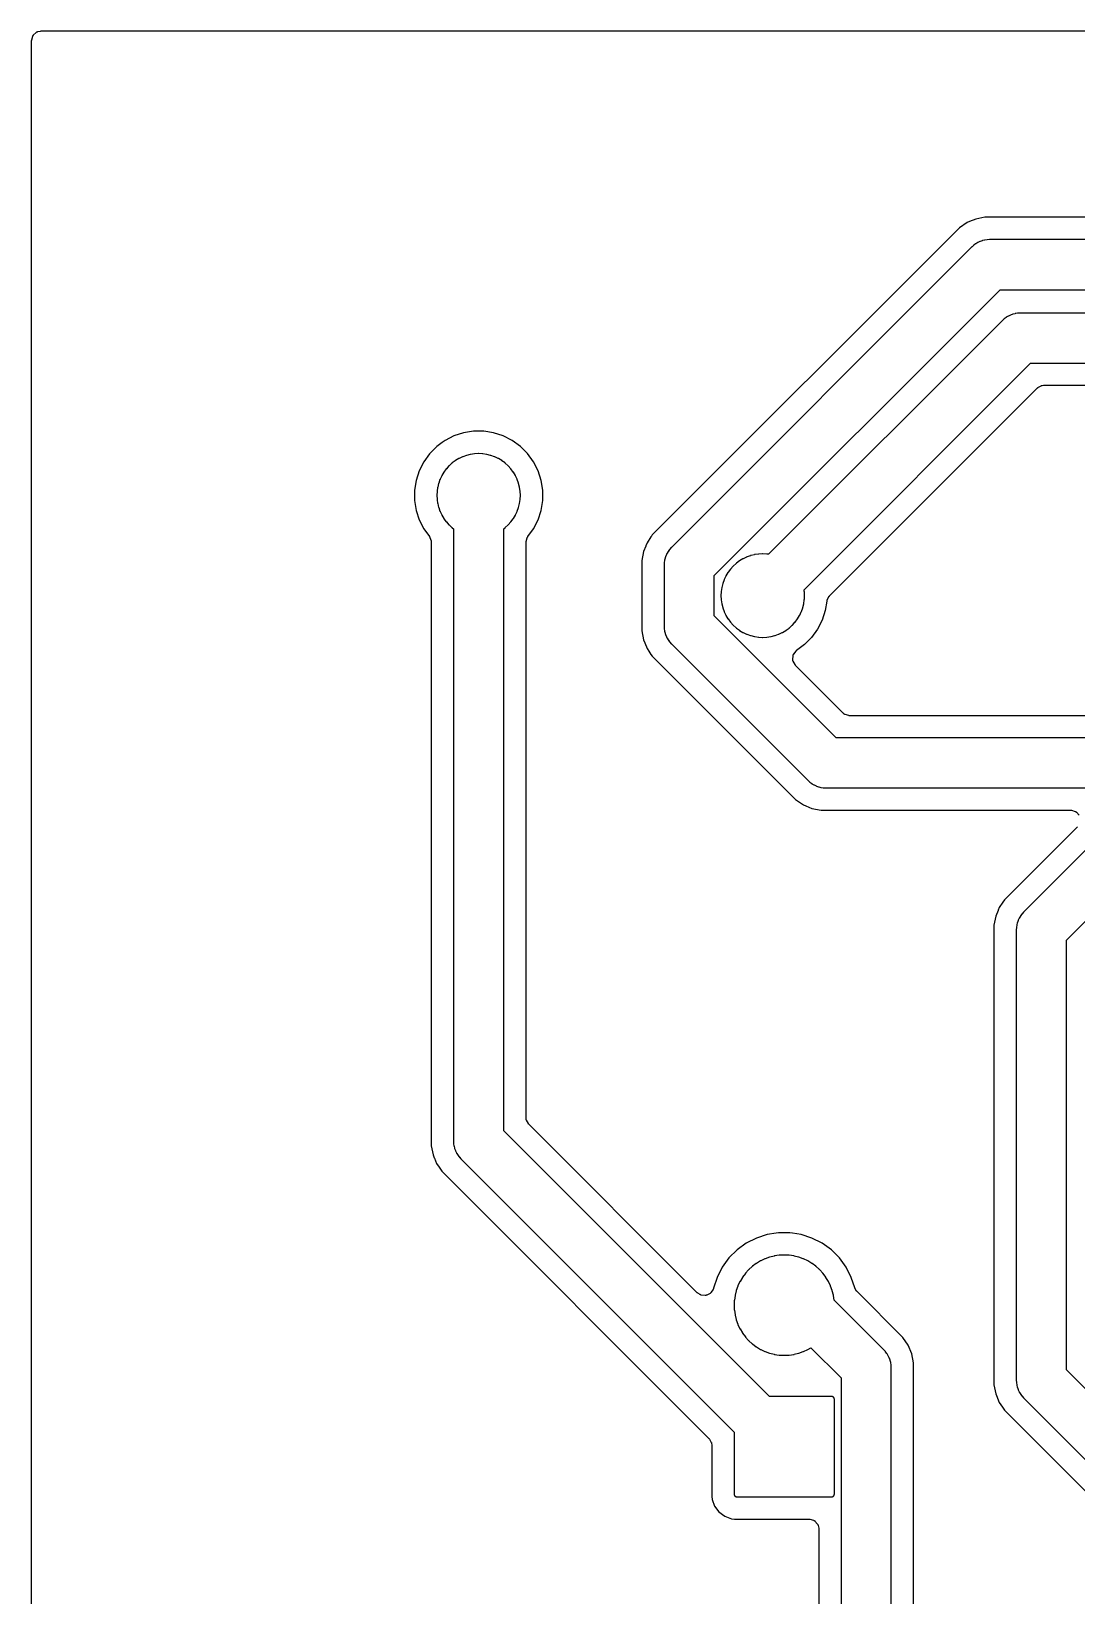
# Model space of a CAD drawing. Header units: metres. Extents: x 60.5 to 129.5, y -129.5 to -80.5.
# Drawn here: x 60.45 to 79.22, y -108.53 to -80.45 of the extents above; entities that cross this region are included whole.
import ezdxf

# ---------------------------------------------------------------- set-up
doc = ezdxf.new("R2010")
doc.units = ezdxf.units.M

msp = doc.modelspace()

# ---------------------------------------------------------------- linework, layer by layer
for points in [[(129.375, -80.451), (60.625, -80.451), (60.623, -80.451), (60.622, -80.451), (60.621, -80.451), (60.62, -80.451), (60.619, -80.451), (60.617, -80.451), (60.616, -80.451), (60.615, -80.451), (60.614, -80.452), (60.562, -80.463), (60.561, -80.463), (60.56, -80.463), (60.559, -80.464), (60.558, -80.464), (60.556, -80.465), (60.555, -80.465), (60.554, -80.465), (60.553, -80.466), (60.552, -80.466), (60.551, -80.467), (60.549, -80.468), (60.548, -80.468), (60.547, -80.469), (60.546, -80.469), (60.545, -80.47), (60.544, -80.471), (60.543, -80.472), (60.542, -80.472), (60.541, -80.473), (60.54, -80.474), (60.487, -80.52), (60.487, -80.52), (60.486, -80.521), (60.485, -80.522), (60.484, -80.523), (60.483, -80.524), (60.482, -80.525), (60.481, -80.526), (60.481, -80.527), (60.48, -80.528), (60.479, -80.529), (60.478, -80.53), (60.478, -80.531), (60.477, -80.532), (60.477, -80.533), (60.476, -80.534), (60.475, -80.535), (60.475, -80.536), (60.474, -80.538), (60.474, -80.539), (60.473, -80.54), (60.473, -80.541), (60.473, -80.542), (60.472, -80.543), (60.453, -80.61), (60.452, -80.612), (60.452, -80.613), (60.452, -80.614), (60.451, -80.615), (60.451, -80.616), (60.451, -80.617), (60.451, -80.619), (60.451, -80.62), (60.451, -80.621), (60.451, -80.622), (60.451, -80.623), (60.451, -80.625)], [(60.451, -80.625), (60.451, -129.375)], [(86.362, -83.788), (77.569, -83.788), (77.405, -83.821), (77.294, -83.867), (77.293, -83.867), (77.25, -83.885), (77.111, -83.978), (71.598, -89.491), (71.577, -89.523), (71.574, -89.527), (71.505, -89.63), (71.483, -89.683), (71.48, -89.691), (71.48, -89.691), (71.441, -89.785), (71.408, -89.949), (71.408, -91.211), (71.441, -91.375), (71.463, -91.427), (71.505, -91.53), (71.538, -91.579), (71.538, -91.579), (71.574, -91.634), (71.598, -91.669), (74.048, -94.119), (74.17, -94.241), (74.309, -94.334), (74.352, -94.352), (74.464, -94.398), (74.628, -94.431), (79.107, -94.431), (79.108, -94.431), (79.109, -94.431), (79.11, -94.431), (79.111, -94.431), (79.113, -94.431), (79.114, -94.431), (79.115, -94.431), (79.116, -94.431), (79.117, -94.432), (79.118, -94.432), (79.12, -94.432), (79.121, -94.433), (79.188, -94.452), (79.189, -94.453), (79.19, -94.453), (79.191, -94.453), (79.192, -94.454), (79.194, -94.454), (79.195, -94.455), (79.196, -94.455), (79.197, -94.456), (79.198, -94.457), (79.199, -94.457), (79.2, -94.458), (79.201, -94.458), (79.202, -94.459), (79.203, -94.46), (79.204, -94.461), (79.205, -94.461), (79.206, -94.462), (79.207, -94.463), (79.208, -94.464), (79.209, -94.465), (79.21, -94.466), (79.211, -94.467), (79.211, -94.467), (79.257, -94.52)], [(86.278, -84.189), (77.653, -84.189), (77.652, -84.189), (77.65, -84.189), (77.611, -84.191), (77.61, -84.191), (77.609, -84.191), (77.607, -84.191), (77.606, -84.191), (77.567, -84.197), (77.566, -84.197), (77.565, -84.197), (77.564, -84.198), (77.563, -84.198), (77.525, -84.208), (77.523, -84.208), (77.522, -84.208), (77.521, -84.209), (77.52, -84.209), (77.483, -84.222), (77.482, -84.223), (77.481, -84.223), (77.479, -84.224), (77.478, -84.224), (77.443, -84.241), (77.442, -84.241), (77.441, -84.242), (77.44, -84.243), (77.438, -84.243), (77.405, -84.263), (77.404, -84.264), (77.403, -84.265), (77.402, -84.265), (77.401, -84.266), (77.369, -84.289), (77.368, -84.29), (77.367, -84.291), (77.366, -84.292), (77.365, -84.293), (77.336, -84.319), (77.335, -84.32), (77.334, -84.321), (71.941, -89.714), (71.94, -89.715), (71.939, -89.716), (71.913, -89.745), (71.912, -89.746), (71.911, -89.747), (71.91, -89.748), (71.909, -89.749), (71.886, -89.781), (71.885, -89.782), (71.885, -89.783), (71.884, -89.784), (71.883, -89.785), (71.863, -89.818), (71.863, -89.82), (71.862, -89.821), (71.861, -89.822), (71.861, -89.823), (71.844, -89.858), (71.844, -89.859), (71.843, -89.861), (71.843, -89.862), (71.842, -89.863), (71.829, -89.9), (71.829, -89.901), (71.828, -89.902), (71.828, -89.903), (71.828, -89.905), (71.818, -89.943), (71.818, -89.944), (71.817, -89.945), (71.817, -89.946), (71.817, -89.947), (71.811, -89.986), (71.811, -89.987), (71.811, -89.989), (71.811, -89.99), (71.811, -89.991), (71.809, -90.03), (71.809, -90.032), (71.809, -90.033)], [(80.981, -93.13), (74.898, -93.13), (72.709, -90.941), (72.709, -90.219), (77.839, -85.089), (86.091, -85.089)], [(80.981, -85.51), (78.2, -85.51), (78.199, -85.51), (78.198, -85.51), (78.158, -85.512), (78.157, -85.512), (78.156, -85.512), (78.155, -85.512), (78.153, -85.512), (78.115, -85.518), (78.113, -85.518), (78.112, -85.518), (78.111, -85.519), (78.11, -85.519), (78.072, -85.529), (78.07, -85.529), (78.069, -85.529), (78.068, -85.53), (78.067, -85.53), (78.03, -85.543), (78.029, -85.544), (78.028, -85.544), (78.027, -85.545), (78.025, -85.545), (77.99, -85.562), (77.989, -85.562), (77.988, -85.563), (77.987, -85.564), (77.986, -85.564), (77.952, -85.584), (77.951, -85.585), (77.95, -85.586), (77.949, -85.586), (77.948, -85.587), (77.916, -85.61), (77.915, -85.611), (77.914, -85.612), (77.913, -85.613), (77.913, -85.614), (77.883, -85.64), (77.883, -85.641), (77.882, -85.642), (73.685, -89.838)], [(73.685, -89.838), (73.656, -89.834), (73.655, -89.834), (73.654, -89.834), (73.652, -89.834), (73.651, -89.833), (73.582, -89.83), (73.581, -89.83), (73.58, -89.83), (73.579, -89.83), (73.578, -89.83), (73.509, -89.833), (73.508, -89.834), (73.506, -89.834), (73.505, -89.834), (73.504, -89.834), (73.436, -89.844), (73.435, -89.844), (73.434, -89.844), (73.432, -89.845), (73.431, -89.845), (73.365, -89.862), (73.363, -89.862), (73.362, -89.862), (73.361, -89.863), (73.36, -89.863), (73.295, -89.886), (73.294, -89.887), (73.293, -89.887), (73.292, -89.888), (73.291, -89.888), (73.229, -89.917), (73.228, -89.918), (73.226, -89.919), (73.225, -89.919), (73.224, -89.92), (73.165, -89.955), (73.164, -89.956), (73.163, -89.956), (73.162, -89.957), (73.161, -89.958), (73.106, -89.999), (73.105, -89.999), (73.104, -90), (73.103, -90.001), (73.102, -90.002), (73.051, -90.048), (73.051, -90.049), (73.05, -90.05), (73.049, -90.051), (73.048, -90.051), (73.002, -90.102), (73.001, -90.103), (73, -90.104), (72.999, -90.105), (72.999, -90.106), (72.958, -90.161), (72.957, -90.162), (72.956, -90.163), (72.956, -90.164), (72.955, -90.165), (72.92, -90.224), (72.919, -90.225), (72.919, -90.226), (72.918, -90.228), (72.917, -90.229), (72.888, -90.291), (72.888, -90.292), (72.887, -90.293), (72.887, -90.294), (72.886, -90.295), (72.863, -90.36), (72.863, -90.361), (72.862, -90.362), (72.862, -90.363), (72.862, -90.365), (72.845, -90.431), (72.845, -90.432), (72.844, -90.434), (72.844, -90.435), (72.844, -90.436), (72.834, -90.504), (72.834, -90.505), (72.834, -90.506), (72.834, -90.508), (72.833, -90.509), (72.83, -90.578), (72.83, -90.579), (72.83, -90.58), (72.83, -90.581), (72.83, -90.582), (72.833, -90.651), (72.834, -90.652), (72.834, -90.654), (72.834, -90.655), (72.834, -90.656), (72.844, -90.724), (72.844, -90.725), (72.844, -90.726), (72.845, -90.728), (72.845, -90.729), (72.862, -90.795), (72.862, -90.797), (72.862, -90.798), (72.863, -90.799), (72.863, -90.8), (72.886, -90.865), (72.887, -90.866), (72.887, -90.867), (72.888, -90.868), (72.888, -90.869), (72.917, -90.931), (72.918, -90.932), (72.919, -90.934), (72.919, -90.935), (72.92, -90.936), (72.955, -90.995), (72.956, -90.996), (72.956, -90.997), (72.957, -90.998), (72.958, -90.999), (72.999, -91.054), (72.999, -91.055), (73, -91.056), (73.001, -91.057), (73.002, -91.058), (73.048, -91.109), (73.049, -91.109), (73.05, -91.11), (73.051, -91.111), (73.051, -91.112), (73.102, -91.158), (73.103, -91.159), (73.104, -91.16), (73.105, -91.161), (73.106, -91.161), (73.161, -91.202), (73.162, -91.203), (73.163, -91.204), (73.164, -91.204), (73.165, -91.205), (73.224, -91.24), (73.225, -91.241), (73.226, -91.241), (73.228, -91.242), (73.229, -91.243), (73.291, -91.272), (73.292, -91.272), (73.293, -91.273), (73.294, -91.273), (73.295, -91.274), (73.36, -91.297), (73.361, -91.297), (73.362, -91.298), (73.363, -91.298), (73.365, -91.298), (73.431, -91.315), (73.432, -91.315), (73.434, -91.316), (73.435, -91.316), (73.436, -91.316), (73.504, -91.326), (73.505, -91.326), (73.506, -91.326), (73.508, -91.326), (73.509, -91.327), (73.578, -91.33), (73.579, -91.33), (73.58, -91.33), (73.581, -91.33), (73.582, -91.33), (73.651, -91.327), (73.652, -91.326), (73.654, -91.326), (73.655, -91.326), (73.656, -91.326), (73.724, -91.316), (73.725, -91.316), (73.726, -91.316), (73.728, -91.315), (73.729, -91.315), (73.795, -91.298), (73.797, -91.298), (73.798, -91.298), (73.799, -91.297), (73.8, -91.297), (73.865, -91.274), (73.866, -91.273), (73.867, -91.273), (73.868, -91.272), (73.869, -91.272), (73.931, -91.243), (73.932, -91.242), (73.934, -91.241), (73.935, -91.241), (73.936, -91.24), (73.995, -91.205), (73.996, -91.204), (73.997, -91.204), (73.998, -91.203), (73.999, -91.202), (74.054, -91.161), (74.055, -91.161), (74.056, -91.16), (74.057, -91.159), (74.058, -91.158), (74.109, -91.112), (74.109, -91.111), (74.11, -91.11), (74.111, -91.109), (74.112, -91.109), (74.158, -91.058), (74.159, -91.057), (74.16, -91.056), (74.161, -91.055), (74.161, -91.054), (74.202, -90.999), (74.203, -90.998), (74.204, -90.997), (74.204, -90.996), (74.205, -90.995), (74.24, -90.936), (74.241, -90.935), (74.241, -90.934), (74.242, -90.932), (74.243, -90.931), (74.272, -90.869), (74.272, -90.868), (74.273, -90.867), (74.273, -90.866), (74.274, -90.865), (74.297, -90.8), (74.297, -90.799), (74.298, -90.798), (74.298, -90.797), (74.298, -90.795), (74.315, -90.729), (74.315, -90.728), (74.316, -90.726), (74.316, -90.725), (74.316, -90.724), (74.326, -90.656), (74.326, -90.655), (74.326, -90.654), (74.326, -90.652), (74.327, -90.651), (74.33, -90.582), (74.33, -90.581), (74.33, -90.58), (74.33, -90.579), (74.33, -90.578), (74.327, -90.509), (74.326, -90.508), (74.326, -90.506), (74.326, -90.505), (74.326, -90.504), (74.322, -90.475), (78.386, -86.41), (80.981, -86.41)], [(80.737, -86.811), (78.624, -86.811), (78.623, -86.811), (78.622, -86.811), (78.62, -86.811), (78.619, -86.811), (78.593, -86.814), (78.591, -86.814), (78.59, -86.814), (78.589, -86.814), (78.588, -86.814), (78.587, -86.815), (78.585, -86.815), (78.584, -86.815), (78.583, -86.816), (78.582, -86.816), (78.581, -86.816), (78.58, -86.817), (78.578, -86.817), (78.577, -86.818), (78.576, -86.818), (78.575, -86.819), (78.574, -86.819), (78.513, -86.853), (78.512, -86.854), (78.511, -86.854), (78.51, -86.855), (78.509, -86.855), (78.508, -86.856), (78.507, -86.857), (78.506, -86.858), (78.505, -86.858), (78.504, -86.859), (78.503, -86.86), (78.502, -86.861), (78.501, -86.861), (74.778, -90.585), (74.777, -90.586), (74.772, -90.591), (74.771, -90.592), (74.77, -90.593), (74.769, -90.594), (74.769, -90.595), (74.768, -90.596), (74.767, -90.597), (74.767, -90.598), (74.766, -90.599), (74.765, -90.6), (74.765, -90.601), (74.764, -90.602), (74.764, -90.603), (74.763, -90.604), (74.733, -90.667), (74.733, -90.668), (74.732, -90.67), (74.732, -90.671), (74.731, -90.672), (74.731, -90.673), (74.73, -90.674), (74.73, -90.675), (74.73, -90.676), (74.73, -90.677), (74.729, -90.679), (74.729, -90.68), (74.729, -90.681), (74.702, -90.849), (74.646, -91.022), (74.564, -91.183), (74.458, -91.33), (74.33, -91.458), (74.183, -91.564), (74.183, -91.564), (74.181, -91.565), (74.18, -91.566), (74.179, -91.567), (74.179, -91.567), (74.178, -91.568), (74.177, -91.569), (74.176, -91.57), (74.175, -91.571), (74.174, -91.572), (74.173, -91.573), (74.173, -91.574), (74.172, -91.574), (74.171, -91.575), (74.129, -91.631), (74.128, -91.632), (74.128, -91.633), (74.127, -91.634), (74.126, -91.636), (74.126, -91.637), (74.125, -91.638), (74.125, -91.639), (74.124, -91.64), (74.124, -91.641), (74.123, -91.642), (74.123, -91.643), (74.122, -91.644), (74.122, -91.646), (74.121, -91.647), (74.121, -91.648), (74.121, -91.649), (74.12, -91.65), (74.12, -91.652), (74.12, -91.653), (74.12, -91.654), (74.12, -91.655), (74.119, -91.657), (74.119, -91.658), (74.114, -91.727), (74.114, -91.729), (74.114, -91.73), (74.114, -91.731), (74.114, -91.732), (74.114, -91.734), (74.114, -91.735), (74.114, -91.736), (74.115, -91.737), (74.115, -91.739), (74.115, -91.74), (74.115, -91.741), (74.115, -91.742), (74.116, -91.743), (74.116, -91.745), (74.116, -91.746), (74.117, -91.747), (74.117, -91.748), (74.118, -91.749), (74.118, -91.751), (74.119, -91.752), (74.119, -91.753), (74.12, -91.754), (74.12, -91.755)], [(76.287, -113.308), (76.287, -104.352), (76.254, -104.188), (76.19, -104.033), (76.097, -103.894), (75.273, -103.07), (75.272, -103.069), (75.271, -103.068), (75.27, -103.067), (75.27, -103.066), (75.269, -103.066), (75.268, -103.065), (75.267, -103.064), (75.267, -103.063), (75.266, -103.062), (75.265, -103.061), (75.235, -103.011), (75.235, -103.01), (75.234, -103.009), (75.233, -103.008), (75.233, -103.007), (75.232, -103.006), (75.232, -103.005), (75.232, -103.004), (75.231, -103.003), (75.231, -103.002), (75.23, -103.001), (75.17, -102.816), (75.077, -102.633), (74.957, -102.468), (74.812, -102.323), (74.647, -102.203), (74.464, -102.11), (74.27, -102.047), (74.112, -102.022), (74.067, -102.014), (73.863, -102.014), (73.818, -102.022), (73.66, -102.047), (73.466, -102.11), (73.283, -102.203), (73.118, -102.323), (72.973, -102.468), (72.853, -102.633), (72.76, -102.816), (72.696, -103.011), (72.694, -103.019), (72.693, -103.02), (72.693, -103.021), (72.693, -103.022), (72.692, -103.023), (72.692, -103.025), (72.691, -103.026), (72.69, -103.027), (72.69, -103.028), (72.689, -103.029), (72.689, -103.03), (72.688, -103.031), (72.687, -103.032), (72.687, -103.033), (72.686, -103.034), (72.685, -103.035), (72.684, -103.036), (72.683, -103.037), (72.683, -103.038), (72.657, -103.083), (72.656, -103.084), (72.655, -103.085), (72.655, -103.086), (72.654, -103.087), (72.653, -103.088), (72.652, -103.089), (72.652, -103.09), (72.651, -103.091), (72.65, -103.092), (72.649, -103.093), (72.648, -103.094), (72.647, -103.095), (72.646, -103.096), (72.646, -103.096), (72.645, -103.097), (72.644, -103.098), (72.643, -103.099), (72.642, -103.099), (72.641, -103.1), (72.639, -103.101), (72.638, -103.101), (72.637, -103.102), (72.636, -103.103), (72.574, -103.135), (72.573, -103.135), (72.572, -103.136), (72.571, -103.136), (72.57, -103.137), (72.569, -103.137), (72.567, -103.138), (72.566, -103.138), (72.565, -103.138), (72.564, -103.139), (72.563, -103.139), (72.561, -103.139), (72.56, -103.14), (72.559, -103.14), (72.558, -103.14), (72.556, -103.14), (72.555, -103.14), (72.554, -103.14), (72.553, -103.14), (72.552, -103.14), (72.55, -103.14), (72.549, -103.14), (72.548, -103.14), (72.547, -103.14), (72.477, -103.134), (72.476, -103.133), (72.475, -103.133), (72.473, -103.133), (72.472, -103.133), (72.471, -103.133), (72.47, -103.132), (72.469, -103.132), (72.467, -103.132), (72.466, -103.131), (72.465, -103.131), (72.464, -103.131), (72.463, -103.13), (72.462, -103.13), (72.461, -103.129), (72.459, -103.129), (72.458, -103.128), (72.457, -103.128), (72.456, -103.127), (72.455, -103.126), (72.454, -103.126), (72.412, -103.098), (72.411, -103.097), (72.41, -103.097), (72.409, -103.096), (72.408, -103.095), (72.407, -103.094), (72.406, -103.093), (72.405, -103.093), (72.404, -103.092), (69.381, -100.069), (69.381, -100.068), (69.38, -100.067), (69.379, -100.066), (69.378, -100.065), (69.378, -100.064), (69.377, -100.063), (69.376, -100.062), (69.375, -100.061), (69.375, -100.06), (69.374, -100.059), (69.374, -100.058), (69.373, -100.057), (69.339, -99.996), (69.339, -99.995), (69.338, -99.994), (69.338, -99.993), (69.337, -99.992), (69.337, -99.99), (69.336, -99.989), (69.336, -99.988), (69.336, -99.987), (69.335, -99.986), (69.335, -99.985), (69.335, -99.983), (69.334, -99.982), (69.334, -99.981), (69.334, -99.98), (69.334, -99.979), (69.334, -99.977), (69.331, -99.951), (69.331, -99.95), (69.331, -99.948), (69.331, -99.947), (69.331, -99.946), (69.331, -89.623), (69.331, -89.622), (69.331, -89.621), (69.331, -89.62), (69.331, -89.619), (69.331, -89.617), (69.331, -89.616), (69.331, -89.615), (69.331, -89.614), (69.332, -89.613), (69.332, -89.611), (69.332, -89.61), (69.333, -89.609), (69.352, -89.542), (69.353, -89.541), (69.353, -89.54), (69.353, -89.539), (69.354, -89.538), (69.354, -89.536), (69.355, -89.535), (69.355, -89.534), (69.356, -89.533), (69.356, -89.532), (69.357, -89.531), (69.358, -89.53), (69.358, -89.529), (69.359, -89.528), (69.363, -89.522), (69.364, -89.521), (69.464, -89.383), (69.546, -89.222), (69.602, -89.049), (69.608, -89.015), (69.631, -88.871), (69.631, -88.689), (69.602, -88.511), (69.546, -88.338), (69.464, -88.177), (69.358, -88.03), (69.23, -87.902), (69.083, -87.796), (68.922, -87.714), (68.749, -87.658), (68.571, -87.629), (68.389, -87.629), (68.211, -87.658), (68.038, -87.714), (67.877, -87.796), (67.825, -87.834), (67.73, -87.902), (67.602, -88.03), (67.6, -88.033), (67.496, -88.177), (67.414, -88.338), (67.358, -88.511), (67.329, -88.689), (67.329, -88.871), (67.358, -89.049), (67.414, -89.222), (67.496, -89.383), (67.596, -89.521), (67.597, -89.522), (67.598, -89.523), (67.598, -89.524), (67.599, -89.525), (67.599, -89.526), (67.6, -89.527), (67.601, -89.528), (67.601, -89.529), (67.602, -89.53), (67.602, -89.531), (67.602, -89.532), (67.603, -89.534), (67.626, -89.599), (67.627, -89.601), (67.627, -89.602), (67.627, -89.603), (67.628, -89.604), (67.628, -89.605), (67.628, -89.606), (67.629, -89.608), (67.629, -89.609), (67.629, -89.61), (67.629, -89.611), (67.629, -89.612), (67.629, -89.614), (67.629, -89.615), (67.629, -89.622), (67.629, -89.623), (67.629, -100.454), (67.662, -100.618), (67.684, -100.67), (67.684, -100.67), (67.686, -100.675), (67.726, -100.773), (67.771, -100.84), (67.807, -100.893), (67.819, -100.912), (72.614, -105.706), (72.614, -105.707), (72.615, -105.708), (72.616, -105.709), (72.617, -105.71), (72.617, -105.711), (72.618, -105.712), (72.619, -105.713), (72.62, -105.714), (72.62, -105.715), (72.621, -105.716), (72.621, -105.717), (72.622, -105.718), (72.656, -105.779), (72.656, -105.78), (72.657, -105.781), (72.657, -105.782), (72.658, -105.783), (72.658, -105.785), (72.659, -105.786), (72.659, -105.787), (72.659, -105.788), (72.66, -105.789), (72.66, -105.79), (72.66, -105.792), (72.661, -105.793), (72.661, -105.794), (72.661, -105.795), (72.661, -105.796), (72.661, -105.798), (72.664, -105.824), (72.664, -105.825), (72.664, -105.827), (72.664, -105.828), (72.664, -105.829), (72.664, -106.75), (72.67, -106.801), (72.716, -106.923), (72.793, -107.027), (72.897, -107.104), (73.019, -107.15), (73.02, -107.15), (73.07, -107.156), (74.411, -107.156), (74.413, -107.156), (74.414, -107.156), (74.415, -107.156), (74.416, -107.156), (74.417, -107.156), (74.419, -107.156), (74.42, -107.156), (74.421, -107.156), (74.422, -107.157), (74.423, -107.157), (74.424, -107.157), (74.426, -107.158), (74.493, -107.177), (74.494, -107.178), (74.495, -107.178), (74.496, -107.178), (74.497, -107.179), (74.498, -107.179), (74.5, -107.18), (74.501, -107.18), (74.502, -107.181), (74.503, -107.182), (74.504, -107.182), (74.505, -107.183), (74.506, -107.183), (74.507, -107.184), (74.508, -107.185), (74.509, -107.186), (74.51, -107.186), (74.511, -107.187), (74.512, -107.188), (74.513, -107.189), (74.514, -107.19), (74.515, -107.191), (74.516, -107.192), (74.516, -107.192), (74.562, -107.245), (74.563, -107.246), (74.564, -107.247), (74.564, -107.248), (74.565, -107.249), (74.566, -107.25), (74.567, -107.251), (74.567, -107.252), (74.568, -107.253), (74.568, -107.254), (74.569, -107.256), (74.57, -107.257), (74.57, -107.258), (74.571, -107.259), (74.571, -107.26), (74.571, -107.261), (74.572, -107.263), (74.572, -107.264), (74.573, -107.265), (74.573, -107.266), (74.573, -107.267), (74.584, -107.319), (74.585, -107.32), (74.585, -107.321), (74.585, -107.322), (74.585, -107.324), (74.585, -107.325), (74.585, -107.326), (74.585, -107.327), (74.585, -107.328), (74.585, -107.329), (74.585, -112.8)], [(68.03, -89.379), (68.03, -100.37), (68.03, -100.371), (68.03, -100.372), (68.032, -100.412), (68.032, -100.413), (68.032, -100.414), (68.032, -100.415), (68.032, -100.417), (68.038, -100.455), (68.038, -100.457), (68.038, -100.458), (68.039, -100.459), (68.039, -100.46), (68.049, -100.498), (68.049, -100.5), (68.049, -100.501), (68.05, -100.502), (68.05, -100.503), (68.063, -100.54), (68.064, -100.541), (68.064, -100.542), (68.065, -100.543), (68.065, -100.545), (68.082, -100.58), (68.082, -100.581), (68.083, -100.582), (68.084, -100.583), (68.084, -100.584), (68.104, -100.618), (68.105, -100.619), (68.106, -100.62), (68.106, -100.621), (68.107, -100.622), (68.13, -100.654), (68.131, -100.655), (68.132, -100.656), (68.133, -100.657), (68.134, -100.657), (68.16, -100.687), (68.161, -100.687), (68.162, -100.688), (73.065, -105.592), (73.065, -106.705), (73.065, -106.706), (73.065, -106.707), (73.065, -106.709), (73.065, -106.71), (73.065, -106.711), (73.066, -106.712), (73.066, -106.714), (73.066, -106.715), (73.066, -106.716), (73.066, -106.717), (73.067, -106.718), (73.067, -106.72), (73.068, -106.721), (73.068, -106.722), (73.068, -106.723), (73.069, -106.724), (73.069, -106.725), (73.07, -106.726), (73.07, -106.727), (73.071, -106.729), (73.071, -106.73), (73.072, -106.731), (73.073, -106.732), (73.073, -106.733), (73.074, -106.734), (73.075, -106.735), (73.076, -106.736), (73.076, -106.737), (73.077, -106.738), (73.078, -106.739), (73.079, -106.739), (73.08, -106.74), (73.081, -106.741), (73.081, -106.742), (73.082, -106.743), (73.083, -106.744), (73.084, -106.744), (73.085, -106.745), (73.086, -106.746), (73.087, -106.747), (73.088, -106.747), (73.089, -106.748), (73.09, -106.749), (73.091, -106.749), (73.093, -106.75), (73.094, -106.75), (73.095, -106.751), (73.096, -106.751), (73.097, -106.752), (73.098, -106.752), (73.099, -106.752), (73.1, -106.753), (73.102, -106.753), (73.103, -106.754), (73.104, -106.754), (73.105, -106.754), (73.106, -106.754), (73.108, -106.754), (73.109, -106.755), (73.11, -106.755), (73.111, -106.755), (73.113, -106.755), (73.114, -106.755), (73.115, -106.755), (74.815, -106.755), (74.816, -106.755), (74.817, -106.755), (74.819, -106.755), (74.82, -106.755), (74.821, -106.755), (74.822, -106.754), (74.824, -106.754), (74.825, -106.754), (74.826, -106.754), (74.827, -106.754), (74.828, -106.753), (74.83, -106.753), (74.831, -106.752), (74.832, -106.752), (74.833, -106.752), (74.834, -106.751), (74.835, -106.751), (74.836, -106.75), (74.837, -106.75), (74.839, -106.749), (74.84, -106.749), (74.841, -106.748), (74.842, -106.747), (74.843, -106.747), (74.844, -106.746), (74.845, -106.745), (74.846, -106.744), (74.847, -106.744), (74.848, -106.743), (74.849, -106.742), (74.849, -106.741), (74.85, -106.74), (74.851, -106.739), (74.852, -106.739), (74.853, -106.738), (74.854, -106.737), (74.854, -106.736), (74.855, -106.735), (74.856, -106.734), (74.857, -106.733), (74.857, -106.732), (74.858, -106.731), (74.859, -106.73), (74.859, -106.729), (74.86, -106.727), (74.86, -106.726), (74.861, -106.725), (74.861, -106.724), (74.862, -106.723), (74.862, -106.722), (74.862, -106.721), (74.863, -106.72), (74.863, -106.718), (74.864, -106.717), (74.864, -106.716), (74.864, -106.715), (74.864, -106.714), (74.864, -106.712), (74.865, -106.711), (74.865, -106.71), (74.865, -106.709), (74.865, -106.707), (74.865, -106.706), (74.865, -106.705), (74.865, -105.005), (74.865, -105.004), (74.865, -105.003), (74.865, -105.001), (74.865, -105), (74.865, -104.999), (74.864, -104.998), (74.864, -104.996), (74.864, -104.995), (74.864, -104.994), (74.864, -104.993), (74.863, -104.992), (74.863, -104.99), (74.862, -104.989), (74.862, -104.988), (74.862, -104.987), (74.861, -104.986), (74.861, -104.985), (74.86, -104.984), (74.86, -104.983), (74.859, -104.981), (74.859, -104.98), (74.858, -104.979), (74.857, -104.978), (74.857, -104.977), (74.856, -104.976), (74.855, -104.975), (74.854, -104.974), (74.854, -104.973), (74.853, -104.972), (74.852, -104.971), (74.851, -104.971), (74.85, -104.97), (74.849, -104.969), (74.849, -104.968), (74.848, -104.967), (74.847, -104.966), (74.846, -104.966), (74.845, -104.965), (74.844, -104.964), (74.843, -104.963), (74.842, -104.963), (74.841, -104.962), (74.84, -104.961), (74.839, -104.961), (74.837, -104.96), (74.836, -104.96), (74.835, -104.959), (74.834, -104.959), (74.833, -104.958), (74.832, -104.958), (74.831, -104.958), (74.83, -104.957), (74.828, -104.957), (74.827, -104.956), (74.826, -104.956), (74.825, -104.956), (74.824, -104.956), (74.822, -104.956), (74.821, -104.955), (74.82, -104.955), (74.819, -104.955), (74.817, -104.955), (74.816, -104.955), (74.815, -104.955), (73.702, -104.955), (68.93, -100.184), (68.93, -89.379), (68.954, -89.361), (68.955, -89.361), (68.956, -89.36), (68.957, -89.359), (68.958, -89.358), (69.009, -89.312), (69.009, -89.311), (69.01, -89.31), (69.011, -89.309), (69.012, -89.309), (69.058, -89.258), (69.059, -89.257), (69.06, -89.256), (69.061, -89.255), (69.061, -89.254), (69.102, -89.199), (69.103, -89.198), (69.104, -89.197), (69.104, -89.196), (69.105, -89.195), (69.14, -89.136), (69.141, -89.135), (69.141, -89.134), (69.142, -89.132), (69.143, -89.131), (69.172, -89.069), (69.172, -89.068), (69.173, -89.067), (69.173, -89.066), (69.174, -89.065), (69.197, -89), (69.197, -88.999), (69.198, -88.998), (69.198, -88.997), (69.198, -88.995), (69.215, -88.929), (69.215, -88.928), (69.216, -88.926), (69.216, -88.925), (69.216, -88.924), (69.226, -88.856), (69.226, -88.855), (69.226, -88.854), (69.226, -88.852), (69.227, -88.851), (69.23, -88.782), (69.23, -88.781), (69.23, -88.78), (69.23, -88.779), (69.23, -88.778), (69.227, -88.709), (69.226, -88.708), (69.226, -88.706), (69.226, -88.705), (69.226, -88.704), (69.216, -88.636), (69.216, -88.635), (69.216, -88.634), (69.215, -88.632), (69.215, -88.631), (69.198, -88.565), (69.198, -88.563), (69.198, -88.562), (69.197, -88.561), (69.197, -88.56), (69.174, -88.495), (69.173, -88.494), (69.173, -88.493), (69.172, -88.492), (69.172, -88.491), (69.143, -88.429), (69.142, -88.428), (69.141, -88.426), (69.141, -88.425), (69.14, -88.424), (69.105, -88.365), (69.104, -88.364), (69.104, -88.363), (69.103, -88.362), (69.102, -88.361), (69.061, -88.306), (69.061, -88.305), (69.06, -88.304), (69.059, -88.303), (69.058, -88.302), (69.012, -88.251), (69.011, -88.251), (69.01, -88.25), (69.009, -88.249), (69.009, -88.248), (68.958, -88.202), (68.957, -88.201), (68.956, -88.2), (68.955, -88.199), (68.954, -88.199), (68.899, -88.158), (68.898, -88.157), (68.897, -88.156), (68.896, -88.156), (68.895, -88.155), (68.836, -88.12), (68.835, -88.119), (68.834, -88.119), (68.832, -88.118), (68.831, -88.117), (68.769, -88.088), (68.768, -88.088), (68.767, -88.087), (68.766, -88.087), (68.765, -88.086), (68.7, -88.063), (68.699, -88.063), (68.698, -88.062), (68.697, -88.062), (68.695, -88.062), (68.629, -88.045), (68.628, -88.045), (68.626, -88.044), (68.625, -88.044), (68.624, -88.044), (68.556, -88.034), (68.555, -88.034), (68.554, -88.034), (68.552, -88.034), (68.551, -88.033), (68.482, -88.03), (68.481, -88.03), (68.48, -88.03), (68.479, -88.03), (68.478, -88.03), (68.409, -88.033), (68.408, -88.034), (68.406, -88.034), (68.405, -88.034), (68.404, -88.034), (68.336, -88.044), (68.335, -88.044), (68.334, -88.044), (68.332, -88.045), (68.331, -88.045), (68.265, -88.062), (68.263, -88.062), (68.262, -88.062), (68.261, -88.063), (68.26, -88.063), (68.195, -88.086), (68.194, -88.087), (68.193, -88.087), (68.192, -88.088), (68.191, -88.088), (68.129, -88.117), (68.128, -88.118), (68.126, -88.119), (68.125, -88.119), (68.124, -88.12), (68.065, -88.155), (68.064, -88.156), (68.063, -88.156), (68.062, -88.157), (68.061, -88.158), (68.006, -88.199), (68.005, -88.199), (68.004, -88.2), (68.003, -88.201), (68.002, -88.202), (67.951, -88.248), (67.951, -88.249), (67.95, -88.25), (67.949, -88.251), (67.948, -88.251), (67.902, -88.302), (67.901, -88.303), (67.9, -88.304), (67.899, -88.305), (67.899, -88.306), (67.858, -88.361), (67.857, -88.362), (67.856, -88.363), (67.856, -88.364), (67.855, -88.365), (67.82, -88.424), (67.819, -88.425), (67.819, -88.426), (67.818, -88.428), (67.817, -88.429), (67.788, -88.491), (67.788, -88.492), (67.787, -88.493), (67.787, -88.494), (67.786, -88.495), (67.763, -88.56), (67.763, -88.561), (67.762, -88.562), (67.762, -88.563), (67.762, -88.565), (67.745, -88.631), (67.745, -88.632), (67.744, -88.634), (67.744, -88.635), (67.744, -88.636), (67.734, -88.704), (67.734, -88.705), (67.734, -88.706), (67.734, -88.708), (67.733, -88.709), (67.73, -88.778), (67.73, -88.779), (67.73, -88.78), (67.73, -88.781), (67.73, -88.782), (67.733, -88.851), (67.734, -88.852), (67.734, -88.854), (67.734, -88.855), (67.734, -88.856), (67.744, -88.924), (67.744, -88.925), (67.744, -88.926), (67.745, -88.928), (67.745, -88.929), (67.762, -88.995), (67.762, -88.997), (67.762, -88.998), (67.763, -88.999), (67.763, -89), (67.786, -89.065), (67.787, -89.066), (67.787, -89.067), (67.788, -89.068), (67.788, -89.069), (67.817, -89.131), (67.818, -89.132), (67.819, -89.134), (67.819, -89.135), (67.82, -89.136), (67.855, -89.195), (67.856, -89.196), (67.856, -89.197), (67.857, -89.198), (67.858, -89.199), (67.899, -89.254), (67.899, -89.255), (67.9, -89.256), (67.901, -89.257), (67.902, -89.258), (67.948, -89.309), (67.949, -89.309), (67.95, -89.31), (67.951, -89.311), (67.951, -89.312), (68.002, -89.358), (68.003, -89.359), (68.004, -89.36), (68.005, -89.361), (68.006, -89.361), (68.03, -89.379)], [(71.809, -90.033), (71.809, -91.127), (71.809, -91.128), (71.809, -91.13), (71.811, -91.169), (71.811, -91.17), (71.811, -91.171), (71.811, -91.173), (71.811, -91.174), (71.817, -91.213), (71.817, -91.214), (71.817, -91.215), (71.818, -91.216), (71.818, -91.217), (71.828, -91.255), (71.828, -91.257), (71.828, -91.258), (71.829, -91.259), (71.829, -91.26), (71.842, -91.297), (71.843, -91.298), (71.843, -91.299), (71.844, -91.301), (71.844, -91.302), (71.861, -91.337), (71.861, -91.338), (71.862, -91.339), (71.863, -91.34), (71.863, -91.342), (71.883, -91.375), (71.884, -91.376), (71.885, -91.377), (71.885, -91.378), (71.886, -91.379), (71.909, -91.411), (71.91, -91.412), (71.911, -91.413), (71.912, -91.414), (71.913, -91.415), (71.939, -91.444), (71.94, -91.445), (71.941, -91.446), (74.393, -93.898), (74.394, -93.899), (74.395, -93.9), (74.424, -93.926), (74.425, -93.927), (74.426, -93.928), (74.427, -93.929), (74.428, -93.93), (74.46, -93.953), (74.461, -93.954), (74.462, -93.954), (74.463, -93.955), (74.464, -93.956), (74.497, -93.976), (74.499, -93.976), (74.5, -93.977), (74.501, -93.978), (74.502, -93.978), (74.537, -93.995), (74.538, -93.995), (74.54, -93.996), (74.541, -93.996), (74.542, -93.997), (74.579, -94.01), (74.58, -94.01), (74.581, -94.011), (74.582, -94.011), (74.584, -94.011), (74.622, -94.021), (74.623, -94.021), (74.624, -94.022), (74.625, -94.022), (74.626, -94.022), (74.665, -94.028), (74.666, -94.028), (74.668, -94.028), (74.669, -94.028), (74.67, -94.028), (74.709, -94.03), (74.711, -94.03), (74.712, -94.03), (80.493, -94.03), (78.262, -96.262), (78.261, -96.263), (78.26, -96.263), (78.234, -96.293), (78.233, -96.293), (78.232, -96.294), (78.231, -96.295), (78.23, -96.296), (78.207, -96.328), (78.206, -96.329), (78.206, -96.33), (78.205, -96.331), (78.204, -96.332), (78.184, -96.366), (78.184, -96.367), (78.183, -96.368), (78.182, -96.369), (78.182, -96.37), (78.165, -96.405), (78.165, -96.407), (78.164, -96.408), (78.164, -96.409), (78.163, -96.41), (78.15, -96.447), (78.15, -96.448), (78.149, -96.449), (78.149, -96.45), (78.149, -96.452), (78.139, -96.49), (78.139, -96.491), (78.138, -96.492), (78.138, -96.493), (78.138, -96.495), (78.132, -96.533), (78.132, -96.535), (78.132, -96.536), (78.132, -96.537), (78.132, -96.538), (78.13, -96.578), (78.13, -96.579), (78.13, -96.58), (78.13, -104.66), (78.13, -104.661), (78.13, -104.662), (78.132, -104.702), (78.132, -104.703), (78.132, -104.704), (78.132, -104.705), (78.132, -104.707), (78.138, -104.745), (78.138, -104.747), (78.138, -104.748), (78.139, -104.749), (78.139, -104.75), (78.149, -104.788), (78.149, -104.79), (78.149, -104.791), (78.15, -104.792), (78.15, -104.793), (78.163, -104.83), (78.164, -104.831), (78.164, -104.832), (78.165, -104.833), (78.165, -104.835), (78.182, -104.87), (78.182, -104.871), (78.183, -104.872), (78.184, -104.873), (78.184, -104.874), (78.204, -104.908), (78.205, -104.909), (78.206, -104.91), (78.206, -104.911), (78.207, -104.912), (78.23, -104.944), (78.231, -104.945), (78.232, -104.946), (78.233, -104.947), (78.234, -104.947), (78.26, -104.977), (78.261, -104.977), (78.262, -104.978), (80.821, -107.537)], [(74.12, -91.755), (74.154, -91.816), (74.154, -91.817), (74.155, -91.818), (74.156, -91.819), (74.156, -91.82), (74.157, -91.821), (74.158, -91.822), (74.158, -91.823), (74.159, -91.824), (74.16, -91.825), (74.161, -91.826), (74.162, -91.827), (74.162, -91.828), (75.013, -92.679), (75.014, -92.679), (75.015, -92.68), (75.016, -92.681), (75.017, -92.682), (75.038, -92.699), (75.039, -92.7), (75.04, -92.7), (75.041, -92.701), (75.042, -92.702), (75.043, -92.702), (75.044, -92.703), (75.045, -92.704), (75.046, -92.704), (75.047, -92.705), (75.048, -92.705), (75.049, -92.706), (75.05, -92.706), (75.052, -92.707), (75.053, -92.707), (75.054, -92.707), (75.055, -92.708), (75.122, -92.727), (75.123, -92.728), (75.124, -92.728), (75.126, -92.728), (75.127, -92.729), (75.128, -92.729), (75.129, -92.729), (75.13, -92.729), (75.131, -92.729), (75.133, -92.729), (75.134, -92.729), (75.135, -92.729), (75.136, -92.729), (80.737, -92.729)], [(81.457, -106.901), (79.03, -104.474), (79.03, -96.766), (81.475, -94.322)], [(79.23, -94.728), (77.919, -96.038), (77.891, -96.08), (77.891, -96.08), (77.889, -96.084), (77.826, -96.177), (77.807, -96.223), (77.804, -96.23), (77.762, -96.332), (77.729, -96.496), (77.729, -104.744), (77.762, -104.908), (77.775, -104.938), (77.826, -105.063), (77.883, -105.147), (77.883, -105.147), (77.919, -105.202), (80.359, -107.642)], [(75.886, -113.224), (75.886, -104.436), (75.886, -104.435), (75.886, -104.434), (75.884, -104.394), (75.884, -104.393), (75.884, -104.392), (75.884, -104.391), (75.884, -104.389), (75.878, -104.351), (75.878, -104.349), (75.878, -104.348), (75.877, -104.347), (75.877, -104.346), (75.867, -104.308), (75.867, -104.306), (75.867, -104.305), (75.866, -104.304), (75.866, -104.303), (75.853, -104.266), (75.852, -104.265), (75.852, -104.264), (75.851, -104.263), (75.851, -104.261), (75.834, -104.226), (75.834, -104.225), (75.833, -104.224), (75.832, -104.223), (75.832, -104.222), (75.812, -104.188), (75.811, -104.187), (75.81, -104.186), (75.81, -104.185), (75.809, -104.184), (75.786, -104.152), (75.785, -104.151), (75.784, -104.15), (75.783, -104.149), (75.782, -104.149), (75.756, -104.119), (75.755, -104.119), (75.754, -104.118), (74.86, -103.224), (74.848, -103.142), (74.848, -103.141), (74.848, -103.139), (74.847, -103.138), (74.847, -103.137), (74.827, -103.056), (74.827, -103.055), (74.826, -103.054), (74.826, -103.053), (74.825, -103.051), (74.797, -102.973), (74.797, -102.972), (74.796, -102.971), (74.796, -102.969), (74.795, -102.968), (74.76, -102.893), (74.759, -102.892), (74.759, -102.891), (74.758, -102.89), (74.758, -102.889), (74.715, -102.817), (74.714, -102.816), (74.713, -102.815), (74.713, -102.814), (74.712, -102.813), (74.662, -102.746), (74.661, -102.745), (74.661, -102.744), (74.66, -102.743), (74.659, -102.742), (74.603, -102.68), (74.602, -102.679), (74.601, -102.679), (74.601, -102.678), (74.6, -102.677), (74.538, -102.621), (74.537, -102.62), (74.536, -102.619), (74.535, -102.619), (74.534, -102.618), (74.467, -102.568), (74.466, -102.567), (74.465, -102.567), (74.464, -102.566), (74.463, -102.565), (74.391, -102.522), (74.39, -102.522), (74.389, -102.521), (74.388, -102.521), (74.387, -102.52), (74.312, -102.485), (74.311, -102.484), (74.309, -102.484), (74.308, -102.483), (74.307, -102.483), (74.229, -102.455), (74.227, -102.454), (74.226, -102.454), (74.225, -102.453), (74.224, -102.453), (74.143, -102.433), (74.142, -102.433), (74.141, -102.432), (74.139, -102.432), (74.138, -102.432), (74.056, -102.42), (74.054, -102.419), (74.053, -102.419), (74.052, -102.419), (74.051, -102.419), (73.967, -102.415), (73.966, -102.415), (73.965, -102.415), (73.964, -102.415), (73.963, -102.415), (73.879, -102.419), (73.878, -102.419), (73.877, -102.419), (73.876, -102.419), (73.874, -102.42), (73.792, -102.432), (73.791, -102.432), (73.789, -102.432), (73.788, -102.433), (73.787, -102.433), (73.706, -102.453), (73.705, -102.453), (73.704, -102.454), (73.703, -102.454), (73.701, -102.455), (73.623, -102.483), (73.622, -102.483), (73.621, -102.484), (73.619, -102.484), (73.618, -102.485), (73.543, -102.52), (73.542, -102.521), (73.541, -102.521), (73.54, -102.522), (73.539, -102.522), (73.467, -102.565), (73.466, -102.566), (73.465, -102.567), (73.464, -102.567), (73.463, -102.568), (73.396, -102.618), (73.395, -102.619), (73.394, -102.619), (73.393, -102.62), (73.392, -102.621), (73.33, -102.677), (73.329, -102.678), (73.329, -102.679), (73.328, -102.679), (73.327, -102.68), (73.271, -102.742), (73.27, -102.743), (73.269, -102.744), (73.269, -102.745), (73.268, -102.746), (73.218, -102.813), (73.217, -102.814), (73.217, -102.815), (73.216, -102.816), (73.215, -102.817), (73.172, -102.889), (73.172, -102.89), (73.171, -102.891), (73.171, -102.892), (73.17, -102.893), (73.135, -102.968), (73.134, -102.969), (73.134, -102.971), (73.133, -102.972), (73.133, -102.973), (73.105, -103.051), (73.104, -103.053), (73.104, -103.054), (73.103, -103.055), (73.103, -103.056), (73.083, -103.137), (73.083, -103.138), (73.082, -103.139), (73.082, -103.141), (73.082, -103.142), (73.07, -103.224), (73.069, -103.226), (73.069, -103.227), (73.069, -103.228), (73.069, -103.229), (73.065, -103.313), (73.065, -103.314), (73.065, -103.315), (73.065, -103.316), (73.065, -103.317), (73.069, -103.401), (73.069, -103.402), (73.069, -103.403), (73.069, -103.404), (73.07, -103.406), (73.082, -103.488), (73.082, -103.489), (73.082, -103.491), (73.083, -103.492), (73.083, -103.493), (73.103, -103.574), (73.103, -103.575), (73.104, -103.576), (73.104, -103.577), (73.105, -103.579), (73.133, -103.657), (73.133, -103.658), (73.134, -103.659), (73.134, -103.661), (73.135, -103.662), (73.17, -103.737), (73.171, -103.738), (73.171, -103.739), (73.172, -103.74), (73.172, -103.741), (73.215, -103.813), (73.216, -103.814), (73.217, -103.815), (73.217, -103.816), (73.218, -103.817), (73.268, -103.884), (73.269, -103.885), (73.269, -103.886), (73.27, -103.887), (73.271, -103.888), (73.327, -103.95), (73.328, -103.951), (73.329, -103.951), (73.329, -103.952), (73.33, -103.953), (73.392, -104.009), (73.393, -104.01), (73.394, -104.011), (73.395, -104.011), (73.396, -104.012), (73.463, -104.062), (73.464, -104.063), (73.465, -104.063), (73.466, -104.064), (73.467, -104.065), (73.539, -104.108), (73.54, -104.108), (73.541, -104.109), (73.542, -104.109), (73.543, -104.11), (73.618, -104.145), (73.619, -104.146), (73.621, -104.146), (73.622, -104.147), (73.623, -104.147), (73.701, -104.175), (73.703, -104.176), (73.704, -104.176), (73.705, -104.177), (73.706, -104.177), (73.787, -104.197), (73.788, -104.197), (73.789, -104.198), (73.791, -104.198), (73.792, -104.198), (73.874, -104.21), (73.876, -104.211), (73.877, -104.211), (73.878, -104.211), (73.879, -104.211), (73.963, -104.215), (73.964, -104.215), (73.965, -104.215), (73.966, -104.215), (73.967, -104.215), (74.051, -104.211), (74.052, -104.211), (74.053, -104.211), (74.054, -104.211), (74.056, -104.21), (74.138, -104.198), (74.139, -104.198), (74.141, -104.198), (74.142, -104.197), (74.143, -104.197), (74.224, -104.177), (74.225, -104.177), (74.226, -104.176), (74.227, -104.176), (74.229, -104.175), (74.307, -104.147), (74.308, -104.147), (74.309, -104.146), (74.311, -104.146), (74.312, -104.145), (74.387, -104.11), (74.388, -104.109), (74.389, -104.109), (74.39, -104.108), (74.391, -104.108), (74.441, -104.078), (74.986, -104.622), (74.986, -113.038)]]:
    msp.add_lwpolyline(points)

doc.saveas('drawing.dxf')
